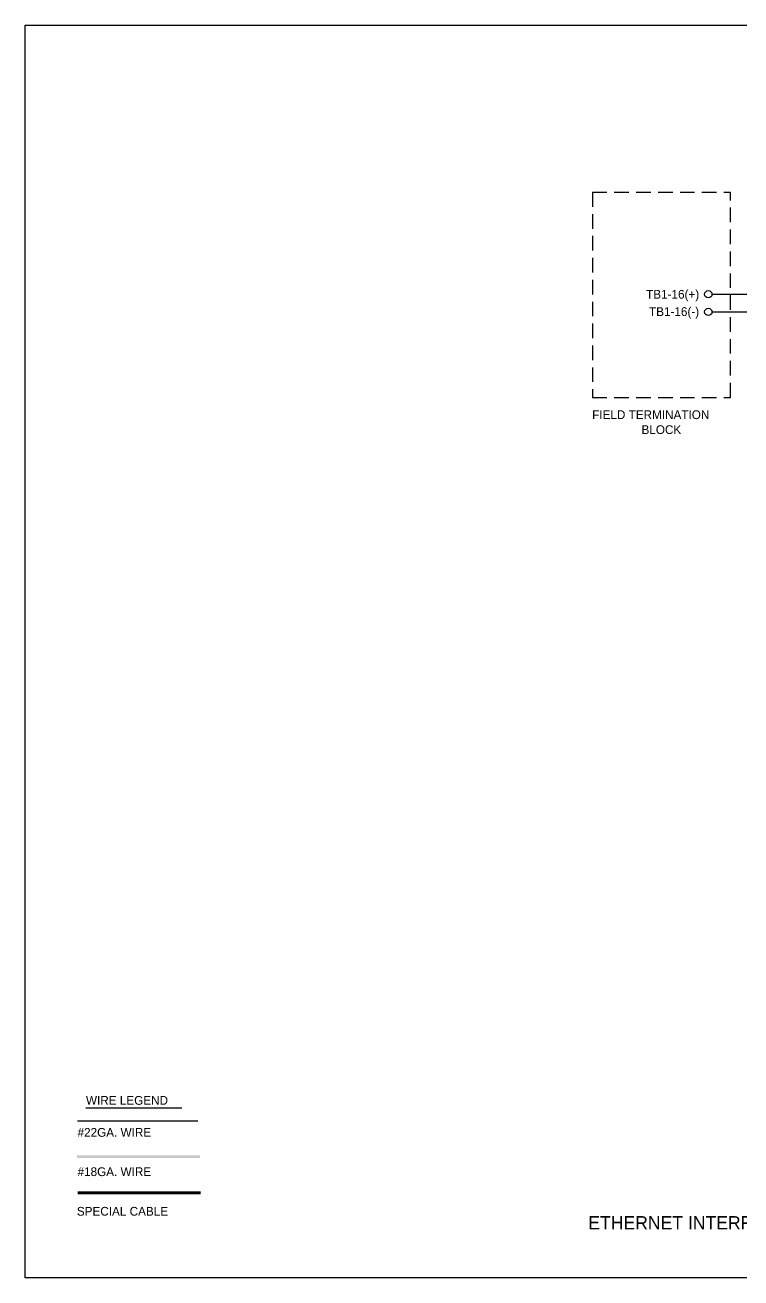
# Model space of a CAD drawing. Extents: x -174 to 511, y -146 to 77.
# Drawn here: x -12.69 to -0.44, y -146.17 to -124.72 of the extents above; entities that cross this region are included whole.
import ezdxf
from ezdxf.enums import TextEntityAlignment as Align

# ---------------------------------------------------------------- set-up
doc = ezdxf.new("R2010")
doc.units = 0
doc.header["$MEASUREMENT"] = 0
doc.linetypes.add('HIDDEN', pattern=[0.375, 0.25, -0.125])
doc.layers.get('0').update_dxf_attribs({"linetype": 'CONTINUOUS'})
doc.layers.add('1', color=3, linetype='CONTINUOUS')
doc.layers.add('TITLE', color=2, linetype='CONTINUOUS')

msp = doc.modelspace()

# ---------------------------------------------------------------- linework, layer by layer
at = {"linetype": 'HIDDEN'}
for p, q in [((-2.984, -127.584), (-2.984, -131.099)), ((-2.984, -127.584), (-0.622, -127.584)), ((-0.622, -131.099), (-0.622, -127.584)), ((-2.984, -131.099), (-0.622, -131.099))]:
    msp.add_line(p, q, dxfattribs=at)
for p, q in [((-0.938, -129.332), (1.183, -129.332)), ((-0.938, -129.635), (1.183, -129.635)), ((-11.65, -143.258), (-10.012, -143.258)), ((-11.796, -143.482), (-9.734, -143.482))]:
    msp.add_line(p, q)
at = {"linetype": 'HIDDEN', "const_width": 0.05}
msp.add_lwpolyline([(-11.793, -144.716), (-9.689, -144.716)], dxfattribs=at)
for centre in [(-1, -129.332), (-1, -129.635)]:
    msp.add_circle(centre, 0.0625)
msp.add_trace([(-11.801, -144.071), (-11.801, -144.121), (-9.701, -144.071), (-9.701, -144.121)])
at = {"layer": 'TITLE', "color": 7}
for p, q in [((-12.692, -124.723), (20.319, -124.723)), ((-12.692, -146.173), (-12.692, -124.723)), ((20.319, -146.173), (-12.692, -146.173))]:
    msp.add_line(p, q, dxfattribs=at)

# ---------------------------------------------------------------- texts
at = {"color": 3, "linetype": 'Continuous', "ltscale": 0.3}
for s, p in [('FIELD TERMINATION', (-2.988, -131.469)), ('BLOCK', (-2.143, -131.725))]:
    msp.add_text(s, height=0.15, dxfattribs=at).set_placement(p)
at = {"color": 3}
msp.add_text('ETHERNET INTERFACE PCB', height=0.225, dxfattribs=at).set_placement((-3.054, -145.34))
at = {"layer": '1'}
for s, p in [('TB1-16(+)', (-1.156, -129.332)), ('TB1-16(-)', (-1.157, -129.629))]:
    msp.add_text(s, height=0.15, dxfattribs=at).set_placement(p, align=Align.MIDDLE_RIGHT)
for s, p in [('WIRE LEGEND', (-11.65, -143.208)), ('#22GA. WIRE', (-11.794, -143.756)), ('#18GA. WIRE', (-11.794, -144.429)), ('SPECIAL CABLE', (-11.806, -145.107))]:
    msp.add_text(s, height=0.15, dxfattribs=at).set_placement(p)

doc.saveas('drawing.dxf')
